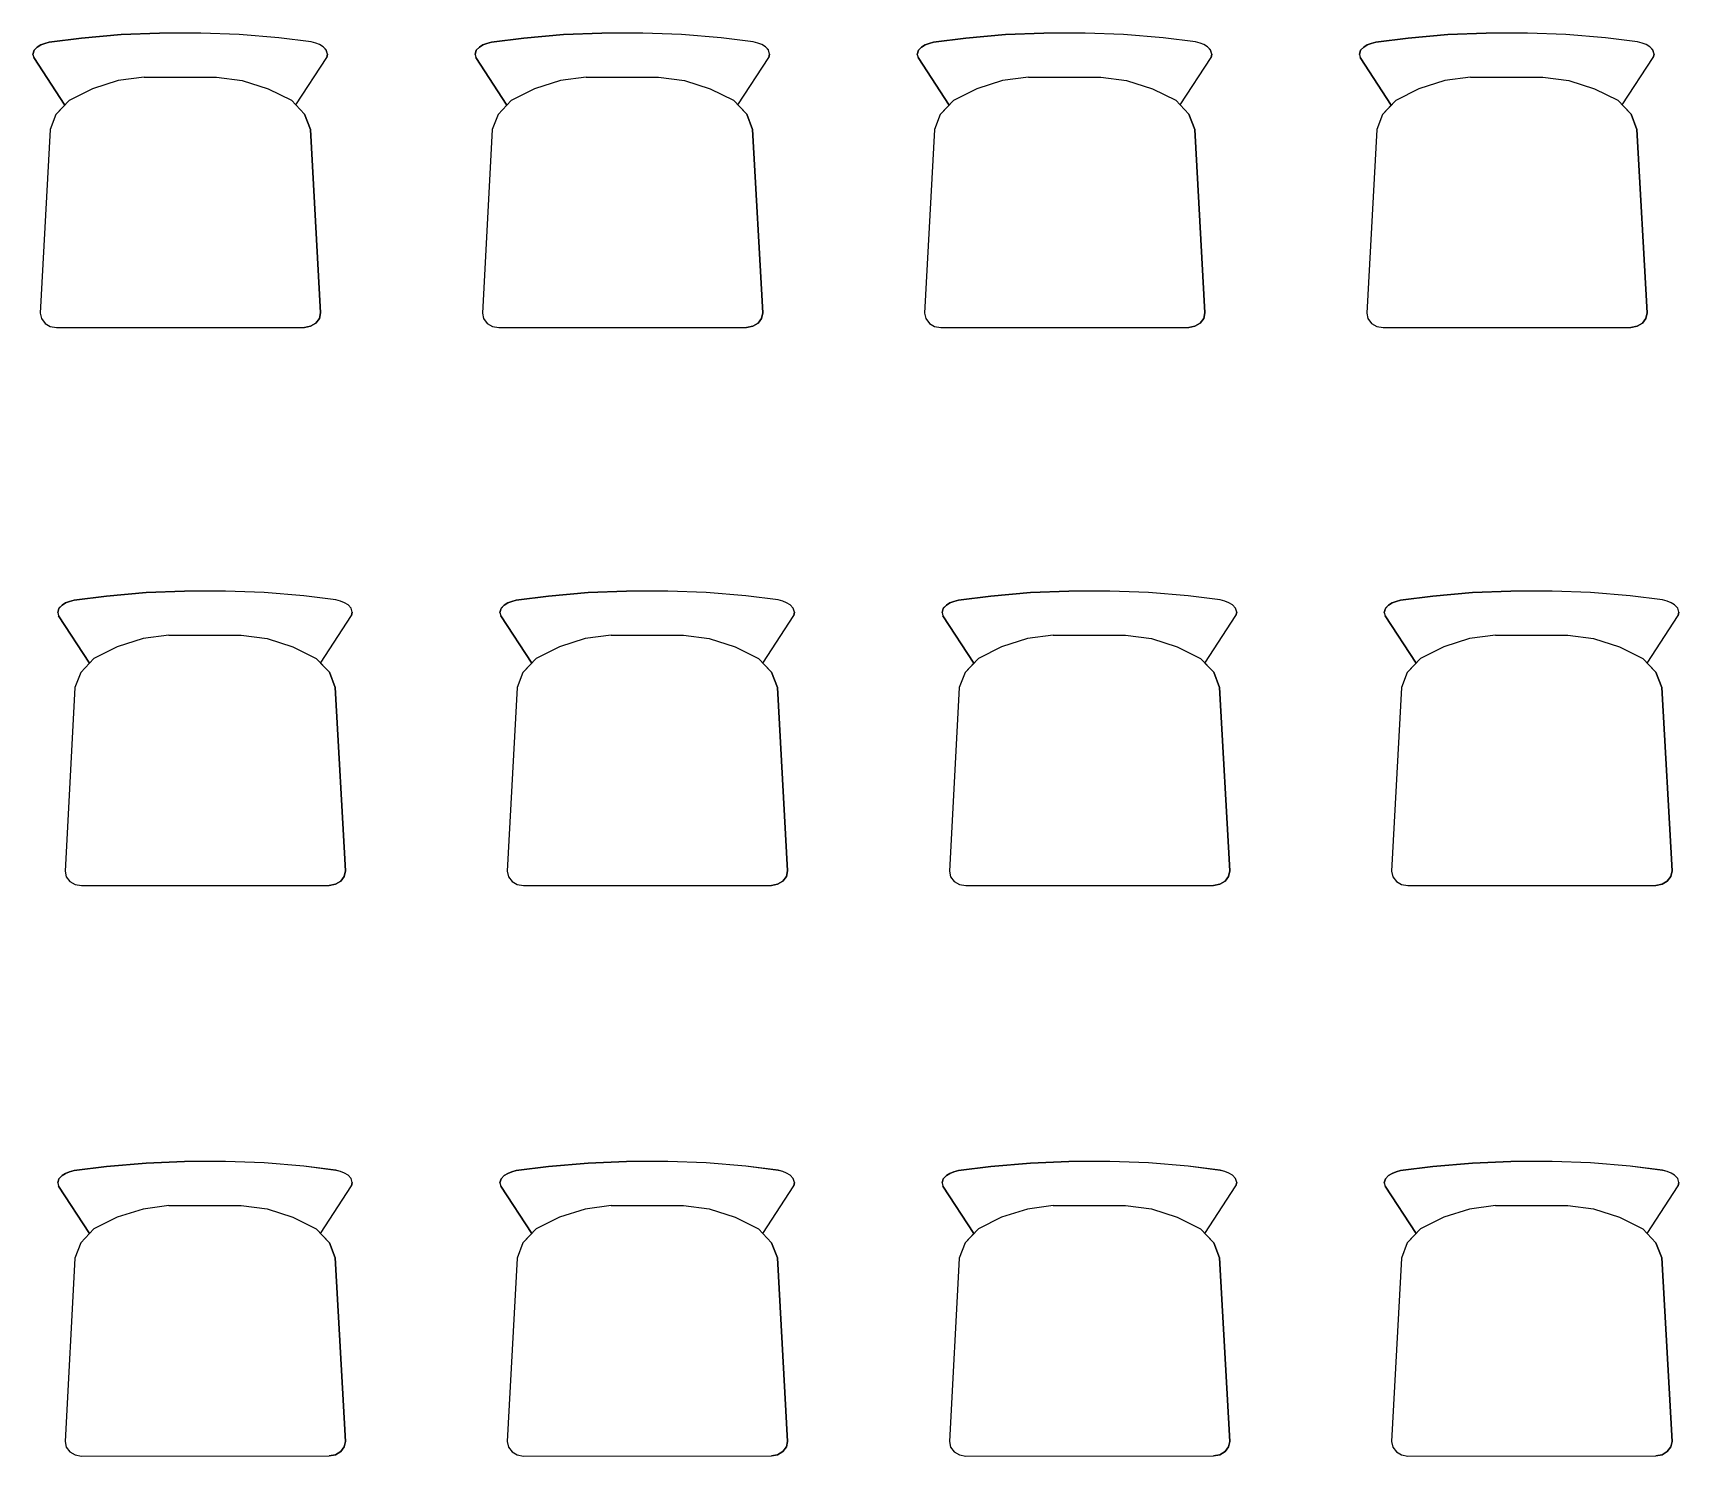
# Model space of a CAD drawing. Header units: inches. Extents: x -20102930481 to -19884906075, y 8171002997 to 8304837243.
# Drawn here: x -19884909089.7 to -19884908889.6, y 8171003771.5 to 8171003944.5 of the extents above; entities that cross this region are included whole.
import ezdxf

# ---------------------------------------------------------------- set-up
doc = ezdxf.new("R2010")
doc.units = ezdxf.units.IN
doc.header["$MEASUREMENT"] = 0
doc.layers.add('LOTES', color=7, linetype='Continuous')

# ---------------------------------------------------------------- blocks, each defined once
blk = doc.blocks.new('Waiting room chair')
at = {"layer": 'LOTES', "color": 7, "linetype": 'Continuous'}
for p, q in [((2, 470.9), (7.3, 476.5)), ((7.3, 476.5), (13.3, 480.1)), ((13.3, 480.1), (20, 482.7)), ((20, 482.7), (27.8, 484.8)), ((27.8, 484.8), (82.5, 491.7)), ((82.5, 491.7), (149.8, 497.5)), ((149.8, 497.5), (215, 500)), ((285, 500), (215, 500)), ((350.2, 497.5), (285, 500)), ((417.5, 491.7), (350.2, 497.5)), ((472.2, 484.8), (417.5, 491.7)), ((480, 482.7), (472.2, 484.8)), ((486.7, 480.1), (480, 482.7)), ((492.7, 476.5), (486.7, 480.1)), ((498, 470.9), (492.7, 476.5)), ((0, 463.9), (2, 470.9)), ((0, 463.9), (1.3, 458.4)), ((53.9, 377.7), (1.3, 458.4)), ((446.1, 377.7), (498.7, 458.4)), ((500, 463.9), (498, 470.9)), ((500, 463.9), (498.7, 458.4)), ((144.7, 419.4), (100.8, 405.4)), ((188.6, 425.2), (144.7, 419.4)), ((188.6, 425.2), (311.4, 425.2)), ((311.4, 425.2), (355.3, 419.4)), ((355.3, 419.4), (399.2, 405.4)), ((100.8, 405.4), (61.4, 385.6)), ((399.2, 405.4), (438.6, 385.6)), ((61.4, 385.6), (39, 362)), ((438.6, 385.6), (461, 362)), ((29.1, 336.2), (12, 24.6)), ((39, 362), (29.1, 336.2)), ((461, 362), (470.9, 336.2)), ((470.9, 336.2), (488, 24.6)), ((12, 24.6), (14.1, 15.2)), ((14.1, 15.2), (20.1, 7.2)), ((20.1, 7.2), (29, 1.9)), ((29, 1.9), (39.6, 0)), ((39.6, 0), (460.4, 0)), ((471, 1.9), (460.4, 0)), ((479.9, 7.2), (471, 1.9)), ((485.9, 15.2), (479.9, 7.2)), ((488, 24.6), (485.9, 15.2))]:
    blk.add_line(p, q, dxfattribs=at)
blk.add_lwpolyline([(12, 24.6), (14.1, 15.2), (20.1, 7.2), (29, 1.9), (39.6, 0), (460.4, 0), (471, 1.9), (479.9, 7.2), (485.9, 15.2), (488, 24.6), (470.9, 336.2), (461, 362), (446.1, 377.7), (498.7, 458.4), (500, 463.9), (498, 471), (492.7, 476.5), (486.7, 480.1), (480, 482.7), (472.2, 484.9), (417.5, 491.7), (350.2, 497.5), (285, 500), (215, 500), (149.8, 497.5), (82.5, 491.7), (27.8, 484.9), (20, 482.7), (13.3, 480.1), (7.3, 476.5), (2, 471), (0, 463.9), (1.3, 458.4), (53.9, 377.7), (39, 362), (29.1, 336.2)], close=True, dxfattribs=at)

msp = doc.modelspace()

# ---------------------------------------------------------------- block references
at = {"layer": 'LOTES', "xscale": 0.07159857484528108, "yscale": 0.07159857484528108, "zscale": 0.07159857484528108, "rotation": 0.04996466127095568}
for p in [(-19884909089.685501, 8171003908.668954), (-19884909035.943722, 8171003908.668954), (-19884908982.201939, 8171003908.668954), (-19884908928.460159, 8171003908.668954), (-19884909086.666489, 8171003840.820612), (-19884909032.924709, 8171003840.820612), (-19884908979.18293, 8171003840.820612), (-19884908925.441151, 8171003840.820612), (-19884909086.666489, 8171003771.465384), (-19884909032.924709, 8171003771.465384), (-19884908979.18293, 8171003771.465384), (-19884908925.441151, 8171003771.465384)]:
    msp.add_blockref('Waiting room chair', p, dxfattribs=at)

doc.saveas('drawing.dxf')
